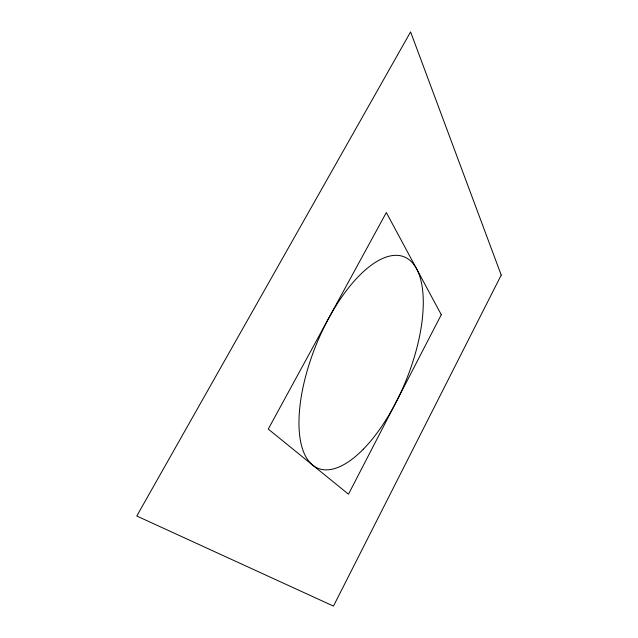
<?xml version="1.0" encoding="UTF-8"?>
<svg xmlns="http://www.w3.org/2000/svg" width="638" height="638" viewBox="0 0 638 638"><rect width="100%" height="100%" fill="white"/><g stroke="black" fill="none" stroke-linecap="round" stroke-linejoin="round"><path stroke-width="0.96" d="M501.229 275.082L333.459 606.1L136.771 516.014L410.593 31.9L501.229 275.082M441.281 314.709L348.492 494.195L268.263 429.087L386.325 212.542L441.281 314.709M363.277 449.24A114.17 48.336 -67.8 0 0 413.839 264.491A114.17 48.336 -67.8 0 0 306.256 374.027A114.17 48.336 -67.8 0 0 363.277 449.24"/></g></svg>
